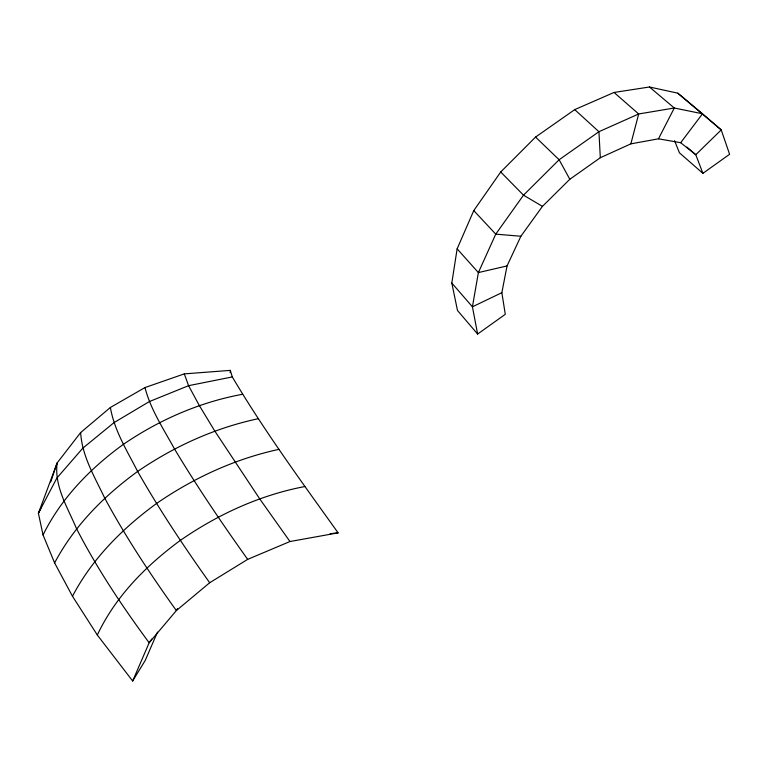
<?xml version="1.0" encoding="UTF-8"?>
<svg xmlns="http://www.w3.org/2000/svg" width="768" height="768" viewBox="0 0 768 768"><rect width="100%" height="100%" fill="white"/><g stroke="black" fill="none" stroke-linecap="round" stroke-linejoin="round"><path stroke-width="1.15" d="M230.122 372.653L230.314 370.378L184.301 373.882L144.989 387.562L110.39 407.472L80.65 432.557L57.13 462.95L38.4 513.274L43.046 534.97L54.614 562.915L72.48 596.256L97.325 635.03L132.662 681.005L145.19 660.49L157.498 632.122M702.902 173.338L695.77 154.723L680.678 142.714L658.474 138.816L630.864 143.856L600.317 157.728L569.818 179.27L542.448 206.371L520.886 236.246L507.043 265.939L501.85 292.694L505.286 314.314L477.619 334.051L457.488 310.493L451.814 283.056L457.133 248.832L473.77 210.595L500.717 171.994L535.555 137.078L574.714 109.632L614.026 92.458L649.459 86.995L677.77 93.158L702.499 113.77L721.229 129.926L729.6 154.291L702.902 173.338L679.44 152.813L674.563 140.678M630.864 143.856L638.678 113.971L614.026 92.458M50.698 482.016L57.13 462.95C54.154 486.442 67.699 507.571 76.406 528.394C97.104 568.675 122.285 606.394 149.165 642.768L132.662 681.005M40.848 508.195L38.4 513.274L56.822 478.118L82.79 448.195L113.962 422.659L149.338 401.578L188.582 385.68L232.291 376.934C264.365 430.982 301.574 481.786 338.112 532.858L289.968 541.526L247.68 559.363L209.683 582.739L176.352 610.579L149.165 642.768L151.718 639.014M658.474 138.816L674.294 108.01L702.499 113.77L680.678 142.714M97.325 635.03C115.536 596.237 146.16 565.594 180.288 540.422C217.834 514.406 259.814 495.101 304.829 486.538M43.046 534.97C61.229 498.058 90.307 468.326 123.36 444.355C159.331 419.808 199.67 402.163 242.582 394.272M177.562 608.554L176.352 610.579C150.422 574.406 125.818 537.226 104.669 498.029C94.79 477.062 82.013 456.25 80.65 432.557M72.48 596.256C92.179 558.634 122.534 528.365 156.547 503.482C193.613 477.926 234.893 458.87 278.995 449.347M54.614 562.915C74.16 525.869 104.006 495.917 137.635 471.437C174.182 446.381 214.925 427.882 258.355 418.694M501.85 292.694L472.426 306.806L451.814 283.056M507.043 265.939L478.378 272.582L457.133 248.832M330.077 533.693L338.112 532.858M520.886 236.246L495.754 234.144L473.77 210.595M542.448 206.371L523.507 195.168L500.717 171.994M649.459 86.995L674.294 108.01L638.678 113.971L598.934 131.712L559.123 159.744L523.507 195.168L495.754 234.144L478.378 272.582L472.426 306.806L477.619 334.051M677.77 93.158L721.229 129.926L695.77 154.723L686.928 147.072M574.714 109.632L598.934 131.712L600.317 157.728M535.555 137.078L559.123 159.744L569.818 179.27M289.968 541.526L259.392 498.403L214.608 430.771L199.142 405.216L188.582 385.68L184.301 373.882M247.68 559.363C222 523.363 197.155 486.758 174.422 448.819C163.574 428.976 150.643 409.709 144.989 387.562M209.683 582.739C184.061 546.71 159.485 509.894 137.635 471.437C127.104 450.845 114.336 430.618 110.39 407.472M230.314 370.378L232.291 376.934"/></g></svg>
